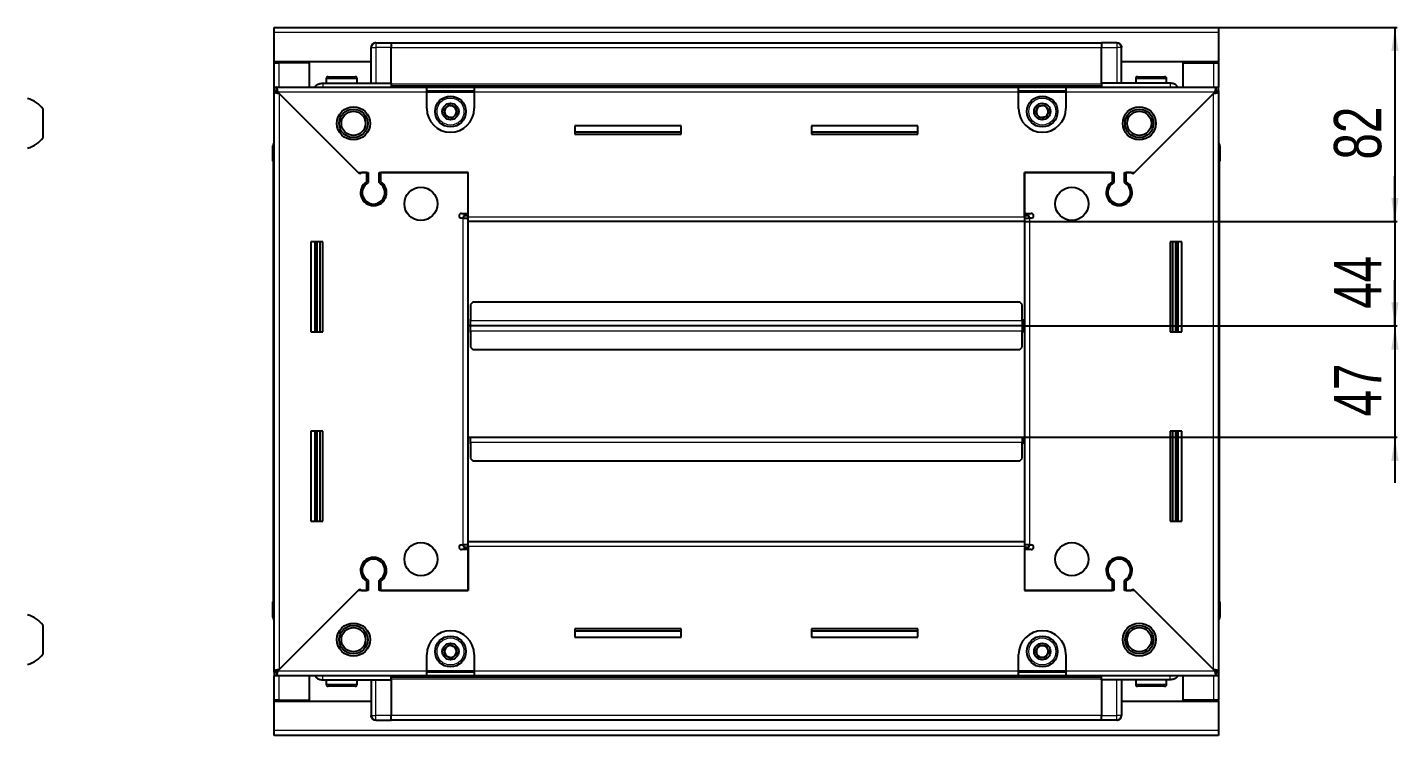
# Model space of a CAD drawing. Header units: millimetres. Extents: x 1021 to 4228, y -1189 to 1437.
# Drawn here: x 3648 to 4228, y 993 to 1292 of the extents above; entities that cross this region are included whole.
import ezdxf

# ---------------------------------------------------------------- set-up
doc = ezdxf.new("R2010")
doc.units = ezdxf.units.MM
doc.layers.add('FORMAT', color=7, linetype='Continuous')
doc.styles.add('SLDTEXTSTYLE0', font='TXT', dxfattribs={"width": 0.75})
doc.dimstyles.new('SLDDIMSTYLE0', dxfattribs={"dimtxt": 20, "dimasz": 10, "dimexe": 0, "dimexo": 0.0625, "dimgap": 5, "dimtad": 2, "dimdec": 1, "dimrnd": 1e-09, "dimzin": 12, "dimdsep": 46, "dimtxsty": 'SLDTEXTSTYLE0', "dimsah": 1, "dimcen": 0.09, "dimadec": 0, "dimazin": 3, "dimtfac": 1, "dimtofl": 0, "dimtmove": 0, "dimatfit": 3, "dimfxl": 0, "dimfrac": 2, "dimtolj": 1, "dimtzin": 12, "dimarcsym": 0})
doc.dimstyles.new('SLDDIMSTYLE1', dxfattribs={"dimtxt": 20, "dimasz": 10, "dimexe": 0, "dimexo": 0.0625, "dimgap": 5, "dimtad": 2, "dimdec": 1, "dimrnd": 1e-09, "dimzin": 12, "dimdsep": 46, "dimtxsty": 'SLDTEXTSTYLE0', "dimsah": 1, "dimcen": 0.09, "dimadec": 0, "dimazin": 3, "dimtfac": 1, "dimtmove": 0, "dimatfit": 0, "dimfxl": 0, "dimfrac": 2, "dimtolj": 1, "dimtzin": 12, "dimarcsym": 0})

# ---------------------------------------------------------------- blocks, each defined once
blk = doc.blocks.new('_D_5')
at = {"layer": 'FORMAT'}
for p, q in [((4151.73, 1292.16), (4227.22, 1292.16)), ((4226.22, 1292.16), (4226.22, 1210.16)), ((4069.73, 1210.16), (4227.22, 1210.16))]:
    blk.add_line(p, q, dxfattribs=at)
for points in [[(4226.22, 1292.16), (4224.68, 1282.16), (4227.76, 1282.16)], [(4226.22, 1210.16), (4227.76, 1220.16), (4224.68, 1220.16)]]:
    blk.add_solid(points, dxfattribs=at)
at = {"layer": 'FORMAT', "insert": (4200.44, 1236.39), "char_height": 20, "attachment_point": 1, "rotation": 90, "style": 'SLDTEXTSTYLE0'}
blk.add_mtext('82', dxfattribs=at)
blk = doc.blocks.new('_D_6')
at = {"layer": 'FORMAT'}
for p, q in [((4226.22, 1210.16), (4226.22, 1229.39)), ((4069.73, 1210.16), (4227.22, 1210.16)), ((4226.22, 1210.16), (4226.22, 1166.16)), ((4068.73, 1166.16), (4227.22, 1166.16)), ((4226.22, 1166.16), (4226.22, 1146.93))]:
    blk.add_line(p, q, dxfattribs=at)
for points in [[(4226.22, 1210.16), (4227.76, 1220.16), (4224.68, 1220.16)], [(4226.22, 1166.16), (4224.68, 1156.16), (4227.76, 1156.16)]]:
    blk.add_solid(points, dxfattribs=at)
at = {"layer": 'FORMAT', "insert": (4200.44, 1173.39), "char_height": 20, "attachment_point": 1, "rotation": 90, "style": 'SLDTEXTSTYLE0'}
blk.add_mtext('44', dxfattribs=at)
blk = doc.blocks.new('_D_7')
at = {"layer": 'FORMAT'}
for p, q in [((4226.22, 1166.16), (4226.22, 1185.39)), ((4068.73, 1166.16), (4227.22, 1166.16)), ((4226.22, 1166.16), (4226.22, 1119.16)), ((4068.73, 1119.16), (4227.22, 1119.16)), ((4226.22, 1119.16), (4226.22, 1099.93))]:
    blk.add_line(p, q, dxfattribs=at)
for points in [[(4226.22, 1166.16), (4227.76, 1176.16), (4224.68, 1176.16)], [(4226.22, 1119.16), (4224.68, 1109.16), (4227.76, 1109.16)]]:
    blk.add_solid(points, dxfattribs=at)
at = {"layer": 'FORMAT', "insert": (4200.44, 1127.89), "char_height": 20, "attachment_point": 1, "rotation": 90, "style": 'SLDTEXTSTYLE0'}
blk.add_mtext('47', dxfattribs=at)

msp = doc.modelspace()

# ---------------------------------------------------------------- linework, layer by layer
at = {"color": 7, "linetype": 'Continuous', "lineweight": 25}
for p, q in [((3752.72, 1292.16), (4151.72, 1292.16)), ((3752.72, 1290.06), (3752.72, 1292.16)), ((4151.72, 1292.16), (4151.72, 1290.06)), ((3752.72, 1277.66), (3752.72, 1290.06)), ((4151.72, 1290.06), (4151.72, 1277.66)), ((3793.72, 1268.66), (3793.72, 1283.66)), ((3794.39, 1285.16), (3794.39, 1285.16)), ((3795.72, 1285.66), (3802.22, 1285.66)), ((3795.72, 1285.66), (3802.22, 1285.66)), ((3802.22, 1285.66), (3802.22, 1285.66)), ((3802.22, 1285.66), (3802.22, 1285.66)), ((3802.22, 1285.66), (3802.22, 1283.66)), ((4102.22, 1285.51), (3802.22, 1285.51)), ((3802.22, 1268.66), (3802.22, 1283.66)), ((4102.22, 1285.66), (4102.22, 1285.66)), ((4108.72, 1285.66), (4102.22, 1285.66)), ((4108.72, 1285.66), (4102.22, 1285.66)), ((4102.22, 1285.66), (4102.22, 1283.66)), ((4102.22, 1268.66), (4102.22, 1283.66)), ((4110.72, 1283.66), (4110.72, 1283.66)), ((4110.72, 1268.66), (4110.72, 1283.66)), ((3793.72, 1277.66), (3752.72, 1277.66)), ((3752.72, 1277.16), (3752.72, 1277.66)), ((3752.72, 1266.91), (3752.72, 1277.16)), ((3752.72, 1277.16), (3754.82, 1277.16)), ((3754.22, 1277.16), (3754.22, 1277.66)), ((3767.72, 1277.16), (3754.82, 1277.16)), ((3767.72, 1266.91), (3767.72, 1277.16)), ((4151.72, 1277.66), (4110.72, 1277.66)), ((4136.72, 1266.91), (4136.72, 1277.16)), ((4136.72, 1277.16), (4149.62, 1277.16)), ((4149.62, 1277.16), (4151.72, 1277.16)), ((4150.22, 1277.16), (4150.22, 1277.66)), ((4151.72, 1277.16), (4151.72, 1277.66)), ((4151.72, 1277.16), (4151.72, 1266.91)), ((3773.22, 1268.66), (3802.22, 1268.66)), ((3774.72, 1270.56), (3774.72, 1268.66)), ((3775.52, 1271.36), (3786.92, 1271.36)), ((3787.72, 1268.66), (3787.72, 1270.56)), ((3802.22, 1268.66), (3802.22, 1268.16)), ((4131.22, 1268.66), (4102.22, 1268.66)), ((4102.22, 1268.66), (4102.22, 1268.16)), ((4116.72, 1270.56), (4116.72, 1268.66)), ((4117.52, 1271.36), (4128.92, 1271.36)), ((4129.72, 1268.66), (4129.72, 1270.56)), ((3752.72, 1265.41), (3752.72, 1266.91)), ((3752.72, 1266.91), (3753.72, 1266.91)), ((3752.72, 1264.91), (3752.72, 1265.41)), ((3752.72, 1265.41), (3753.72, 1265.41)), ((3752.72, 1020.41), (3752.72, 1264.91)), ((3754.22, 1264.91), (3752.72, 1264.91)), ((3753.72, 1265.41), (3753.72, 1266.91)), ((3753.72, 1266.91), (3817.22, 1266.91)), ((3754.32, 1264.81), (3788.22, 1230.91)), ((3788.92, 1230.21), (3754.82, 1264.31)), ((3802.22, 1267.51), (4102.22, 1267.51)), ((3817.22, 1264.81), (3817.22, 1266.91)), ((3817.22, 1266.91), (3837.22, 1266.91)), ((3817.22, 1265.41), (3837.22, 1265.41)), ((3817.22, 1257.91), (3817.22, 1264.81)), ((3837.22, 1266.91), (3837.22, 1264.81)), ((3837.22, 1266.91), (4067.22, 1266.91)), ((3837.22, 1264.81), (3837.22, 1257.91)), ((4067.22, 1264.81), (4067.22, 1266.91)), ((4067.22, 1266.91), (4087.22, 1266.91)), ((4067.22, 1265.41), (4087.22, 1265.41)), ((4067.22, 1257.91), (4067.22, 1264.81)), ((4087.22, 1266.91), (4150.72, 1266.91)), ((4087.22, 1266.91), (4087.22, 1264.81)), ((4087.22, 1264.81), (4087.22, 1257.91)), ((4149.62, 1264.31), (4115.52, 1230.21)), ((4116.22, 1230.91), (4150.12, 1264.81)), ((4150.22, 1264.91), (4151.72, 1264.91)), ((4150.72, 1265.41), (4150.72, 1266.91)), ((4150.72, 1266.91), (4151.72, 1266.91)), ((4150.72, 1265.41), (4151.72, 1265.41)), ((4151.72, 1265.41), (4151.72, 1266.91)), ((4151.72, 1265.41), (4151.72, 1264.91)), ((4151.72, 1264.91), (4151.72, 1020.41)), ((3655.08, 1245.66), (3655.08, 1257.66)), ((3924.72, 1250.66), (3879.72, 1250.66)), ((3879.72, 1250.66), (3879.72, 1247.16)), ((3924.72, 1247.91), (3879.72, 1247.91)), ((3879.72, 1247.16), (3924.72, 1247.16)), ((3924.72, 1247.16), (3924.72, 1250.66)), ((4024.72, 1250.66), (3979.72, 1250.66)), ((3979.72, 1250.66), (3979.72, 1247.16)), ((4024.72, 1247.91), (3979.72, 1247.91)), ((3979.72, 1247.16), (4024.72, 1247.16)), ((4024.72, 1247.16), (4024.72, 1250.66)), ((3752.22, 1242.16), (3752.22, 1235.66)), ((3752.22, 1235.66), (3752.22, 1242.16)), ((4151.72, 1243.49), (4151.72, 1243.49)), ((4152.22, 1242.16), (4152.22, 1235.66)), ((4152.22, 1235.66), (4152.22, 1242.16)), ((3752.22, 1235.66), (3752.22, 1235.66)), ((3752.72, 1235.66), (3752.22, 1235.66)), ((3752.37, 1235.66), (3752.37, 1049.66)), ((4151.72, 1235.66), (4152.22, 1235.66)), ((4152.07, 1049.66), (4152.07, 1235.66)), ((4152.22, 1235.66), (4152.22, 1235.66)), ((4152.22, 1235.66), (4152.22, 1235.66)), ((3788.22, 1230.91), (3792.42, 1230.91)), ((3789.62, 1230.91), (3788.92, 1230.21)), ((3791.72, 1230.91), (3789.62, 1230.91)), ((3791.72, 1230.91), (3791.72, 1227.02)), ((3792.42, 1230.91), (3792.42, 1226.63)), ((3797.02, 1230.91), (3834.72, 1230.91)), ((3797.02, 1226.63), (3797.02, 1230.91)), ((3797.72, 1227.02), (3797.72, 1230.91)), ((3834.72, 1230.91), (3797.72, 1230.91)), ((3834.72, 1212.26), (3834.72, 1230.91)), ((3834.72, 1213.66), (3834.72, 1230.91)), ((4069.72, 1230.91), (4107.42, 1230.91)), ((4069.72, 1212.26), (4069.72, 1230.91)), ((4069.72, 1230.91), (4069.72, 1213.66)), ((4106.72, 1230.91), (4069.72, 1230.91)), ((4106.72, 1230.91), (4106.72, 1227.02)), ((4107.42, 1230.91), (4107.42, 1226.63)), ((4112.02, 1230.91), (4116.22, 1230.91)), ((4112.02, 1226.63), (4112.02, 1230.91)), ((4114.82, 1230.91), (4112.72, 1230.91)), ((4112.72, 1227.02), (4112.72, 1230.91)), ((4115.52, 1230.21), (4114.82, 1230.91)), ((3792.72, 1218.05), (3792.72, 1217.29)), ((4111.72, 1218.05), (4111.72, 1217.29)), ((3831.87, 1213.66), (3834.72, 1213.66)), ((3832.62, 1211.66), (3831.87, 1211.66)), ((3832.62, 1211.66), (3834.72, 1211.66)), ((3834.72, 1212.66), (3832.72, 1212.66)), ((3832.72, 1212.66), (3832.72, 1211.66)), ((3834.72, 1210.16), (3834.72, 1212.26)), ((4069.72, 1213.66), (4072.57, 1213.66)), ((4071.72, 1212.66), (4069.72, 1212.66)), ((4069.72, 1212.26), (4069.72, 1210.16)), ((4069.72, 1211.66), (4071.82, 1211.66)), ((4071.72, 1211.66), (4071.72, 1212.66)), ((4072.57, 1211.66), (4071.82, 1211.66)), ((4069.72, 1210.16), (3834.72, 1210.16)), ((3834.72, 1075.16), (3834.72, 1210.16)), ((4069.72, 1210.16), (4069.72, 1075.16)), ((3773.22, 1201.66), (3768.22, 1201.66)), ((3768.22, 1201.66), (3768.22, 1163.66)), ((3770.37, 1163.66), (3770.37, 1201.66)), ((3772.16, 1163.66), (3772.16, 1201.66)), ((3772.19, 1163.66), (3772.19, 1201.66)), ((3773.22, 1163.66), (3773.22, 1201.66)), ((4131.22, 1201.66), (4131.22, 1163.66)), ((4136.22, 1201.66), (4131.22, 1201.66)), ((4132.24, 1201.66), (4132.24, 1163.66)), ((4132.27, 1201.66), (4132.27, 1163.66)), ((4134.07, 1201.66), (4134.07, 1163.66)), ((4136.22, 1163.66), (4136.22, 1201.66)), ((3836.72, 1176.16), (3835.72, 1175.16)), ((4067.72, 1176.16), (3836.72, 1176.16)), ((4068.72, 1175.16), (4067.72, 1176.16)), ((3835.72, 1175.16), (3835.72, 1168.26)), ((4068.72, 1168.26), (4068.72, 1175.16)), ((3835.47, 1166.16), (3834.72, 1166.16)), ((3835.72, 1169.01), (3835.47, 1169.01)), ((3835.47, 1169.01), (3835.47, 1166.16)), ((3835.47, 1166.16), (3835.47, 1163.31)), ((3835.72, 1166.16), (3835.72, 1168.26)), ((4068.72, 1166.16), (3835.72, 1166.16)), ((3835.72, 1164.06), (3835.72, 1166.16)), ((4068.97, 1169.01), (4068.72, 1169.01)), ((4068.72, 1168.26), (4068.72, 1166.16)), ((4068.72, 1166.16), (4068.72, 1164.06)), ((4068.97, 1166.16), (4068.97, 1169.01)), ((4069.72, 1166.16), (4068.97, 1166.16)), ((4068.97, 1163.31), (4068.97, 1166.16)), ((3768.22, 1163.66), (3773.22, 1163.66)), ((3835.47, 1163.31), (3835.72, 1163.31)), ((3835.72, 1164.06), (3835.72, 1157.16)), ((4068.72, 1157.16), (4068.72, 1164.06)), ((4068.72, 1163.31), (4068.97, 1163.31)), ((4131.22, 1163.66), (4136.22, 1163.66)), ((3835.72, 1157.16), (3836.72, 1156.16)), ((3836.72, 1156.16), (4067.72, 1156.16)), ((4067.72, 1156.16), (4068.72, 1157.16)), ((3773.22, 1121.66), (3768.22, 1121.66)), ((3768.22, 1121.66), (3768.22, 1083.66)), ((3770.37, 1083.66), (3770.37, 1121.66)), ((3772.16, 1083.66), (3772.16, 1121.66)), ((3772.19, 1083.66), (3772.19, 1121.66)), ((3773.22, 1083.66), (3773.22, 1121.66)), ((3834.72, 1119.16), (3835.47, 1119.16)), ((3835.47, 1119.16), (3835.47, 1116.31)), ((3835.72, 1119.16), (4068.72, 1119.16)), ((3835.72, 1117.06), (3835.72, 1119.16)), ((4068.72, 1119.16), (4068.72, 1117.06)), ((4068.97, 1116.31), (4068.97, 1119.16)), ((4068.97, 1119.16), (4069.72, 1119.16)), ((4131.22, 1121.66), (4131.22, 1083.66)), ((4136.22, 1121.66), (4131.22, 1121.66)), ((4132.24, 1121.66), (4132.24, 1083.66)), ((4132.27, 1121.66), (4132.27, 1083.66)), ((4134.07, 1121.66), (4134.07, 1083.66)), ((4136.22, 1083.66), (4136.22, 1121.66)), ((3835.47, 1116.31), (3835.72, 1116.31)), ((3835.72, 1117.06), (3835.72, 1110.16)), ((4068.72, 1110.16), (4068.72, 1117.06)), ((4068.72, 1116.31), (4068.97, 1116.31)), ((3835.72, 1110.16), (3836.72, 1109.16)), ((3836.72, 1109.16), (4067.72, 1109.16)), ((4067.72, 1109.16), (4068.72, 1110.16)), ((3768.22, 1083.66), (3773.22, 1083.66)), ((4131.22, 1083.66), (4136.22, 1083.66)), ((3831.87, 1073.66), (3832.62, 1073.66)), ((3834.72, 1071.66), (3831.87, 1071.66)), ((3834.72, 1073.66), (3832.62, 1073.66)), ((3832.72, 1073.66), (3832.72, 1072.66)), ((3832.72, 1072.66), (3834.72, 1072.66)), ((3834.72, 1073.06), (3834.72, 1075.16)), ((3834.72, 1075.16), (4069.72, 1075.16)), ((3834.72, 1073.06), (3834.72, 1054.41)), ((3834.72, 1054.41), (3834.72, 1071.66)), ((4069.72, 1075.16), (4069.72, 1073.06)), ((4071.82, 1073.66), (4069.72, 1073.66)), ((4069.72, 1073.06), (4069.72, 1054.41)), ((4069.72, 1072.66), (4071.72, 1072.66)), ((4069.72, 1071.66), (4069.72, 1054.41)), ((4072.57, 1071.66), (4069.72, 1071.66)), ((4071.72, 1072.66), (4071.72, 1073.66)), ((4071.82, 1073.66), (4072.57, 1073.66)), ((3792.72, 1068.04), (3792.72, 1067.28)), ((4111.72, 1068.04), (4111.72, 1067.28)), ((3788.22, 1054.41), (3754.32, 1020.51)), ((3754.82, 1021.01), (3788.92, 1055.11)), ((3792.42, 1054.41), (3788.22, 1054.41)), ((3788.92, 1055.11), (3789.62, 1054.41)), ((3789.62, 1054.41), (3791.72, 1054.41)), ((3791.72, 1058.3), (3791.72, 1054.41)), ((3792.42, 1058.7), (3792.42, 1054.41)), ((3797.02, 1054.41), (3797.02, 1058.7)), ((3834.72, 1054.41), (3797.02, 1054.41)), ((3797.72, 1054.41), (3797.72, 1058.3)), ((3797.72, 1054.41), (3834.72, 1054.41)), ((4107.42, 1054.41), (4069.72, 1054.41)), ((4069.72, 1054.41), (4106.72, 1054.41)), ((4106.72, 1058.3), (4106.72, 1054.41)), ((4107.42, 1058.7), (4107.42, 1054.41)), ((4112.02, 1054.41), (4112.02, 1058.7)), ((4116.22, 1054.41), (4112.02, 1054.41)), ((4112.72, 1054.41), (4112.72, 1058.3)), ((4112.72, 1054.41), (4114.82, 1054.41)), ((4114.82, 1054.41), (4115.52, 1055.11)), ((4115.52, 1055.11), (4149.62, 1021.01)), ((4150.12, 1020.51), (4116.22, 1054.41)), ((3752.22, 1049.66), (3752.22, 1049.66)), ((3752.22, 1043.16), (3752.22, 1049.66)), ((3752.22, 1049.66), (3752.22, 1049.66)), ((3752.22, 1049.66), (3752.22, 1043.16)), ((3752.72, 1049.66), (3752.22, 1049.66)), ((4151.72, 1049.66), (4152.22, 1049.66)), ((4152.22, 1049.66), (4152.22, 1049.66)), ((4152.22, 1043.16), (4152.22, 1049.66)), ((4152.22, 1049.66), (4152.22, 1043.16)), ((3655.08, 1027.66), (3655.08, 1039.66)), ((3752.72, 1041.84), (3752.72, 1041.84)), ((3924.72, 1038.16), (3879.72, 1038.16)), ((3879.72, 1038.16), (3879.72, 1034.66)), ((3879.72, 1037.41), (3924.72, 1037.41)), ((3924.72, 1034.66), (3924.72, 1038.16)), ((4024.72, 1038.16), (3979.72, 1038.16)), ((3979.72, 1038.16), (3979.72, 1034.66)), ((3979.72, 1037.41), (4024.72, 1037.41)), ((4024.72, 1034.66), (4024.72, 1038.16)), ((3879.72, 1034.66), (3924.72, 1034.66)), ((3979.72, 1034.66), (4024.72, 1034.66)), ((3817.22, 1020.51), (3817.22, 1027.41)), ((3837.22, 1027.41), (3837.22, 1020.51)), ((4067.22, 1020.51), (4067.22, 1027.41)), ((4087.22, 1027.41), (4087.22, 1020.51)), ((3752.72, 1019.91), (3752.72, 1020.41)), ((3754.22, 1020.41), (3752.72, 1020.41)), ((3752.72, 1019.91), (3752.72, 1018.41)), ((3753.72, 1019.91), (3752.72, 1019.91)), ((3753.72, 1019.91), (3753.72, 1018.41)), ((3817.22, 1018.41), (3817.22, 1020.51)), ((3837.22, 1019.91), (3817.22, 1019.91)), ((3837.22, 1020.51), (3837.22, 1018.41)), ((4067.22, 1018.41), (4067.22, 1020.51)), ((4087.22, 1019.91), (4067.22, 1019.91)), ((4087.22, 1020.51), (4087.22, 1018.41)), ((4150.22, 1020.41), (4151.72, 1020.41)), ((4150.72, 1019.91), (4150.72, 1018.41)), ((4151.72, 1019.91), (4150.72, 1019.91)), ((4151.72, 1020.41), (4151.72, 1019.91)), ((4151.72, 1019.91), (4151.72, 1018.41)), ((3752.72, 1008.16), (3752.72, 1018.41)), ((3753.72, 1018.41), (3752.72, 1018.41)), ((3817.22, 1018.41), (3753.72, 1018.41)), ((3767.72, 1008.16), (3767.72, 1018.41)), ((3773.22, 1016.66), (3802.22, 1016.66)), ((3774.72, 1016.66), (3774.72, 1014.76)), ((3779.29, 1013.96), (3775.52, 1013.96)), ((3786.92, 1013.96), (3779.29, 1013.96)), ((3787.72, 1014.76), (3787.72, 1016.66)), ((3793.72, 1016.66), (3793.72, 1001.66)), ((4102.22, 1017.81), (3802.22, 1017.81)), ((3802.22, 1016.66), (3802.22, 1017.16)), ((3802.22, 1016.66), (3802.22, 1001.66)), ((3837.22, 1018.41), (3817.22, 1018.41)), ((4067.22, 1018.41), (3837.22, 1018.41)), ((4087.22, 1018.41), (4067.22, 1018.41)), ((4150.72, 1018.41), (4087.22, 1018.41)), ((4102.22, 1016.66), (4102.22, 1017.16)), ((4131.22, 1016.66), (4102.22, 1016.66)), ((4102.22, 1016.66), (4102.22, 1001.66)), ((4110.72, 1016.66), (4110.72, 1001.66)), ((4116.72, 1016.66), (4116.72, 1014.76)), ((4124.51, 1013.96), (4117.52, 1013.96)), ((4128.92, 1013.96), (4124.51, 1013.96)), ((4129.72, 1014.76), (4129.72, 1016.66)), ((4136.72, 1008.16), (4136.72, 1018.41)), ((4151.72, 1018.41), (4150.72, 1018.41)), ((4151.72, 1018.41), (4151.72, 1008.16)), ((3754.82, 1008.16), (3752.72, 1008.16)), ((3752.72, 1007.66), (3752.72, 1008.16)), ((3754.22, 1007.66), (3754.22, 1008.16)), ((3754.82, 1008.16), (3767.72, 1008.16)), ((4149.62, 1008.16), (4136.72, 1008.16)), ((4151.72, 1008.16), (4149.62, 1008.16)), ((4150.22, 1007.66), (4150.22, 1008.16)), ((4151.72, 1007.66), (4151.72, 1008.16)), ((3752.72, 995.26), (3752.72, 1007.66)), ((3752.72, 1007.66), (3793.72, 1007.66)), ((4110.72, 1007.66), (4151.72, 1007.66)), ((4151.72, 1007.66), (4151.72, 995.26)), ((3793.72, 1001.66), (3793.72, 1001.66)), ((3795.72, 999.66), (3802.22, 999.66)), ((3795.72, 999.66), (3802.22, 999.66)), ((3802.22, 999.66), (3802.22, 1001.66)), ((3802.22, 999.81), (4102.22, 999.81)), ((3802.22, 999.66), (3802.22, 999.66)), ((4102.22, 999.66), (4102.22, 1001.66)), ((4108.72, 999.66), (4102.22, 999.66)), ((4102.22, 999.66), (4102.22, 999.66)), ((4102.22, 999.66), (4102.22, 999.66)), ((4108.72, 999.66), (4102.22, 999.66)), ((4110.04, 1000.16), (4110.04, 1000.16)), ((3752.72, 993.16), (3752.72, 995.26)), ((4151.72, 993.16), (3752.72, 993.16)), ((4151.72, 995.26), (4151.72, 993.16))]:
    msp.add_line(p, q, dxfattribs=at)
at = {"color": 8, "linetype": 'Continuous', "lineweight": 18}
for p, q in [((4151.72, 1290.06), (3752.72, 1290.06)), ((3793.72, 1283.66), (3795.72, 1283.66)), ((3795.72, 1285.66), (3795.72, 1283.66)), ((3795.72, 1283.66), (3795.72, 1268.66)), ((3802.22, 1283.66), (3795.72, 1283.66)), ((4102.22, 1283.51), (3802.22, 1283.51)), ((4102.22, 1283.66), (4108.72, 1283.66)), ((4108.72, 1285.66), (4108.72, 1283.66)), ((4108.72, 1283.66), (4108.72, 1268.66)), ((4110.72, 1283.66), (4108.72, 1283.66)), ((3754.82, 1277.16), (3754.82, 1277.66)), ((3754.82, 1266.91), (3754.82, 1277.16)), ((4149.62, 1277.66), (4149.62, 1277.16)), ((4149.62, 1277.16), (4149.62, 1266.91)), ((3774.72, 1270.56), (3787.72, 1270.56)), ((4116.72, 1270.56), (4129.72, 1270.56)), ((3817.22, 1264.81), (3754.32, 1264.81)), ((3754.82, 1264.31), (3754.82, 1021.01)), ((4102.22, 1268.16), (3802.22, 1268.16)), ((4102.22, 1266.93), (3802.22, 1266.93)), ((3817.22, 1264.81), (3837.22, 1264.81)), ((4067.22, 1264.81), (3837.22, 1264.81)), ((4067.22, 1264.81), (4087.22, 1264.81)), ((4150.12, 1264.81), (4087.22, 1264.81)), ((4149.62, 1021.01), (4149.62, 1264.31)), ((3752.72, 1242.16), (3752.22, 1242.16)), ((4151.72, 1242.16), (4152.22, 1242.16)), ((3832.62, 1073.66), (3832.62, 1211.66)), ((3834.72, 1212.26), (4069.72, 1212.26)), ((4071.82, 1211.66), (4071.82, 1073.66)), ((3769.72, 1201.66), (3769.72, 1163.66)), ((3770.95, 1201.66), (3770.95, 1163.66)), ((4133.48, 1163.66), (4133.48, 1201.66)), ((4134.72, 1163.66), (4134.72, 1201.66)), ((4068.72, 1168.26), (3835.72, 1168.26)), ((3835.72, 1164.06), (4068.72, 1164.06)), ((3769.72, 1121.66), (3769.72, 1083.66)), ((3770.95, 1121.66), (3770.95, 1083.66)), ((4133.48, 1083.66), (4133.48, 1121.66)), ((4134.72, 1083.66), (4134.72, 1121.66)), ((3835.72, 1117.06), (4068.72, 1117.06)), ((4069.72, 1073.06), (3834.72, 1073.06)), ((3752.72, 1043.16), (3752.22, 1043.16)), ((4151.72, 1043.16), (4152.22, 1043.16)), ((3754.32, 1020.51), (3817.22, 1020.51)), ((3837.22, 1020.51), (3817.22, 1020.51)), ((3837.22, 1020.51), (4067.22, 1020.51)), ((4087.22, 1020.51), (4067.22, 1020.51)), ((4087.22, 1020.51), (4150.12, 1020.51)), ((3754.82, 1008.16), (3754.82, 1018.41)), ((3779.02, 1014.76), (3774.72, 1014.76)), ((3787.72, 1014.76), (3779.02, 1014.76)), ((3795.72, 1001.66), (3795.72, 1016.66)), ((3802.22, 1018.4), (4102.22, 1018.4)), ((3802.22, 1017.16), (4102.22, 1017.16)), ((4108.72, 1001.66), (4108.72, 1016.66)), ((4124.69, 1014.76), (4116.72, 1014.76)), ((4129.72, 1014.76), (4124.69, 1014.76)), ((4149.62, 1018.41), (4149.62, 1008.16)), ((3754.82, 1007.66), (3754.82, 1008.16)), ((4149.62, 1008.16), (4149.62, 1007.66)), ((3793.72, 1001.66), (3795.72, 1001.66)), ((3802.22, 1001.66), (3795.72, 1001.66)), ((3795.72, 999.66), (3795.72, 1001.66)), ((3802.22, 1001.81), (4102.22, 1001.81)), ((4102.22, 1001.66), (4108.72, 1001.66)), ((4110.72, 1001.66), (4108.72, 1001.66)), ((4108.72, 999.66), (4108.72, 1001.66)), ((4151.72, 995.26), (3752.72, 995.26))]:
    msp.add_line(p, q, dxfattribs=at)
at = {"color": 7, "linetype": 'Continuous', "lineweight": 25, "flags": 128}
for points in [[(4110.57, 1284.42), (4110.68, 1284.05), (4110.72, 1283.66)], [(3793.86, 1000.91), (3793.76, 1001.27), (3793.72, 1001.66)]]:
    msp.add_lwpolyline(points, dxfattribs=at)
at = {"color": 7, "linetype": 'Continuous', "lineweight": 25}
for centre, radius in [((3827.22, 1256.66), 6.5), ((4077.22, 1256.66), 6.5), ((3786.22, 1251.66), 7), ((3786.22, 1251.66), 6.03), ((3827.22, 1256.66), 3.46), ((4077.22, 1256.66), 3.46), ((4118.22, 1251.66), 7), ((4118.22, 1251.66), 6.03), ((3786.22, 1251.66), 5.1), ((4118.22, 1251.66), 5.1), ((3814.72, 1217.66), 7), ((4089.72, 1217.66), 7), ((3814.72, 1067.66), 7), ((4089.72, 1067.66), 7), ((3786.22, 1033.66), 7), ((3786.22, 1033.66), 6.03), ((3786.22, 1033.66), 5.1), ((4118.22, 1033.66), 7), ((4118.22, 1033.66), 6.02), ((4118.22, 1033.66), 5.1), ((3827.22, 1028.66), 6.5), ((3827.22, 1028.66), 3.46), ((4077.22, 1028.66), 6.5), ((4077.22, 1028.66), 3.46)]:
    msp.add_circle(centre, radius, dxfattribs=at)
at = {"color": 8, "linetype": 'Continuous', "lineweight": 18}
for centre in [(3827.22, 1256.66), (4077.22, 1256.66), (3827.22, 1028.66), (4077.22, 1028.66)]:
    msp.add_circle(centre, 5.7, dxfattribs=at)
at = {"color": 7, "linetype": 'Continuous', "lineweight": 25}
for centre, radius, start, end in [((3795.72, 1283.66), 2, 90, 180), ((3795.72, 1283.66), 2, 131.40962, 180), ((3795.72, 1283.66), 2, 123.94202, 131.40962), ((3795.72, 1283.66), 2, 90, 108.58003), ((4108.72, 1283.66), 2, 0, 90), ((3775.52, 1270.56), 0.8, 90, 180), ((3786.92, 1270.56), 0.8, 0, 90), ((3793.52, 1268.86), 0.2, 270, 0), ((4110.92, 1268.86), 0.2, 180, 270), ((4117.52, 1270.56), 0.8, 90, 180), ((4128.92, 1270.56), 0.8, 0, 90), ((3645.46, 1250.64), 11.91, 36.1266, 75.29965), ((3827.22, 1257.91), 10, 180, 270), ((3827.22, 1256.66), 2.5, 134.01559, 194.01559), ((3827.22, 1256.66), 2.5, 74.01559, 134.01559), ((3827.22, 1257.91), 10, 270, 0), ((3827.22, 1256.66), 2.5, 14.01559, 74.01559), ((3827.22, 1256.66), 2.5, 314.01559, 14.01559), ((4077.22, 1257.91), 10, 180, 270), ((4077.22, 1256.66), 2.5, 160.11158, 220.11158), ((4077.22, 1256.66), 2.5, 100.11158, 160.11158), ((4077.22, 1256.66), 2.5, 40.11158, 100.11158), ((4077.22, 1257.91), 10, 270, 0), ((4077.22, 1256.66), 2.5, 340.11158, 40.11158), ((3827.22, 1256.66), 2.5, 194.01559, 254.01559), ((3827.22, 1256.66), 2.5, 254.01559, 314.01559), ((4077.22, 1256.66), 2.5, 220.11158, 280.11158), ((4077.22, 1256.66), 2.5, 280.11158, 340.11158), ((3645.46, 1252.69), 11.91, 284.70035, 323.8734), ((3754.22, 1242.16), 2, 138.59038, 180), ((4150.22, 1242.16), 2, 360, 41.40962), ((4150.22, 1242.16), 2, 0, 41.40962), ((3794.72, 1222.41), 5.5, 123.05573, 56.94427), ((3794.72, 1222.41), 4.8, 118.63099, 61.36901), ((4109.72, 1222.41), 5.5, 123.05573, 56.94427), ((4109.72, 1222.41), 4.8, 118.63099, 61.36901), ((3831.87, 1212.66), 1, 90, 270), ((4072.57, 1212.66), 1, 270, 90), ((3831.87, 1072.66), 1, 90, 270), ((4072.57, 1072.66), 1, 270, 90), ((3794.72, 1062.91), 5.5, 303.05573, 236.94427), ((3794.72, 1062.91), 4.8, 298.63099, 241.36901), ((4109.72, 1062.91), 5.5, 303.05573, 236.94427), ((4109.72, 1062.91), 4.8, 298.63099, 241.36901), ((3645.46, 1032.64), 11.91, 36.1266, 75.29965), ((3754.22, 1043.16), 2, 180, 199.56674), ((3754.22, 1043.16), 2, 180, 221.40962), ((4150.22, 1043.16), 2, 318.59038, 0), ((3754.22, 1043.16), 2, 213.78451, 221.40962), ((3827.22, 1027.41), 10, 90, 180), ((3827.22, 1027.41), 10, 0, 90), ((4077.22, 1027.41), 10, 90, 180), ((4077.22, 1027.41), 10, 0, 90), ((3827.22, 1028.66), 2.5, 67.47401, 127.47401), ((4077.22, 1028.66), 2.5, 87.04236, 147.04236), ((4077.22, 1028.66), 2.5, 27.04236, 87.04236), ((3645.46, 1034.69), 11.91, 284.70035, 323.8734), ((3827.22, 1028.66), 2.5, 127.47401, 187.47401), ((3827.22, 1028.66), 2.5, 187.47401, 247.47401), ((3827.22, 1028.66), 2.5, 247.47401, 307.47401), ((3827.22, 1028.66), 2.5, 7.47401, 67.47401), ((3827.22, 1028.66), 2.5, 307.47401, 7.47401), ((4077.22, 1028.66), 2.5, 147.04236, 207.04236), ((4077.22, 1028.66), 2.5, 207.04236, 267.04236), ((4077.22, 1028.66), 2.5, 267.04236, 327.04236), ((4077.22, 1028.66), 2.5, 327.04236, 27.04236), ((3775.52, 1014.76), 0.8, 180, 270), ((3786.92, 1014.76), 0.8, 270, 360), ((3793.52, 1016.46), 0.2, 0, 90), ((4110.92, 1016.46), 0.2, 90, 180), ((4117.52, 1014.76), 0.8, 180, 270), ((4128.92, 1014.76), 0.8, 270, 360), ((3795.72, 1001.66), 2, 180, 270), ((4108.72, 1001.66), 2, 270, 0), ((4108.72, 1001.66), 2, 270, 288.58003), ((4108.72, 1001.66), 2, 303.94202, 311.40962)]:
    msp.add_arc(centre, radius, start, end, dxfattribs=at)
for points, knots in [([(3770, 1266.91), (3770.12, 1267.11), (3770.51, 1267.76), (3771.66, 1268.47), (3772.7, 1268.6), (3773.22, 1268.66)], [0, 0, 0, 0, 0.18225, 0.591125, 1, 1, 1, 1]), ([(3802.22, 1268.66), (3802.22, 1268.63), (3802.22, 1268.55), (3802.22, 1267.93), (3802.22, 1267.37), (3802.22, 1267), (3802.22, 1266.99)], [0, 0, 0, 0, 0.330266, 0.660532, 0.990799, 1, 1, 1, 1]), ([(4102.22, 1268.66), (4102.22, 1268.63), (4102.22, 1268.55), (4102.22, 1267.93), (4102.22, 1267.37), (4102.22, 1267), (4102.22, 1266.99)], [0, 0, 0, 0, 0.3302662, 0.6605324, 0.9907986, 1, 1, 1, 1]), ([(4134.43, 1266.91), (4134.31, 1267.11), (4133.92, 1267.76), (4132.77, 1268.47), (4131.73, 1268.6), (4131.22, 1268.66)], [0, 0, 0, 0, 0.18225, 0.591125, 1, 1, 1, 1]), ([(3752.72, 1264.91), (3752.74, 1264.87), (3752.8, 1264.78), (3753.19, 1264.64), (3753.75, 1264.51), (3754.33, 1264.4), (3754.69, 1264.34), (3754.82, 1264.31)], [0, 0, 0, 0, 0.2302553, 0.4485219, 0.6667858, 0.8850496, 1, 1, 1, 1]), ([(3754.32, 1264.81), (3754.27, 1265.07), (3754.18, 1265.56), (3754.05, 1266.2), (3753.92, 1266.67), (3753.81, 1266.89), (3753.74, 1266.91), (3753.72, 1266.91)], [0, 0, 0, 0, 0.230255, 0.448522, 0.666786, 0.88505, 1, 1, 1, 1]), ([(4149.62, 1264.31), (4149.87, 1264.36), (4150.36, 1264.45), (4151.01, 1264.58), (4151.47, 1264.71), (4151.69, 1264.82), (4151.71, 1264.89), (4151.72, 1264.91)], [0, 0, 0, 0, 0.230255, 0.448522, 0.666786, 0.88505, 1, 1, 1, 1]), ([(4150.72, 1266.91), (4150.67, 1266.89), (4150.58, 1266.84), (4150.45, 1266.44), (4150.32, 1265.88), (4150.21, 1265.3), (4150.14, 1264.94), (4150.12, 1264.81)], [0, 0, 0, 0, 0.230255, 0.448522, 0.666786, 0.88505, 1, 1, 1, 1]), ([(3824.44, 1257.46), (3824.81, 1257.82), (3825.51, 1258.49), (3826.2, 1259.15), (3826.52, 1259.46)], [0, 0, 0, 0, 0.534686, 1, 1, 1, 1]), ([(3825.14, 1254.66), (3825.06, 1254.99), (3824.86, 1255.79), (3824.62, 1256.76), (3824.47, 1257.34), (3824.44, 1257.46)], [0, 0, 0, 0, 0.362901, 0.866875, 1, 1, 1, 1]), ([(3826.52, 1259.46), (3827.01, 1259.32), (3827.94, 1259.06), (3828.86, 1258.79), (3829.29, 1258.67)], [0, 0, 0, 0, 0.534686, 1, 1, 1, 1]), ([(3829.29, 1258.67), (3829.32, 1258.55), (3829.47, 1257.97), (3829.71, 1257), (3829.91, 1256.2), (3829.99, 1255.87)], [0, 0, 0, 0, 0.133125, 0.637099, 1, 1, 1, 1]), ([(4074.37, 1256.16), (4074.42, 1256.27), (4074.62, 1256.84), (4074.96, 1257.77), (4075.24, 1258.55), (4075.36, 1258.87)], [0, 0, 0, 0, 0.133125, 0.637099, 1, 1, 1, 1]), ([(4075.36, 1258.87), (4075.86, 1258.96), (4076.81, 1259.13), (4077.76, 1259.3), (4078.2, 1259.38)], [0, 0, 0, 0, 0.534686, 1, 1, 1, 1]), ([(4078.2, 1259.38), (4078.53, 1258.98), (4079.15, 1258.25), (4079.77, 1257.51), (4080.06, 1257.17)], [0, 0, 0, 0, 0.5346859, 1, 1, 1, 1]), ([(4080.06, 1257.17), (4079.94, 1256.85), (4079.66, 1256.07), (4079.32, 1255.14), (4079.12, 1254.57), (4079.08, 1254.46)], [0, 0, 0, 0, 0.362901, 0.866875, 1, 1, 1, 1]), ([(3827.92, 1253.86), (3827.42, 1254.01), (3826.49, 1254.27), (3825.57, 1254.54), (3825.14, 1254.66)], [0, 0, 0, 0, 0.534686, 1, 1, 1, 1]), ([(3829.99, 1255.87), (3829.62, 1255.51), (3828.93, 1254.84), (3828.24, 1254.17), (3827.92, 1253.86)], [0, 0, 0, 0, 0.534686, 1, 1, 1, 1]), ([(4076.23, 1253.95), (4075.9, 1254.34), (4075.28, 1255.08), (4074.66, 1255.82), (4074.37, 1256.16)], [0, 0, 0, 0, 0.534686, 1, 1, 1, 1]), ([(4079.08, 1254.46), (4078.57, 1254.37), (4077.62, 1254.2), (4076.67, 1254.03), (4076.23, 1253.95)], [0, 0, 0, 0, 0.534686, 1, 1, 1, 1]), ([(3824.55, 1029.77), (3824.65, 1029.85), (3825.12, 1030.21), (3825.91, 1030.82), (3826.57, 1031.32), (3826.84, 1031.53)], [0, 0, 0, 0, 0.1331247, 0.6370994, 1, 1, 1, 1]), ([(3826.84, 1031.53), (3827.32, 1031.33), (3828.21, 1030.96), (3829.1, 1030.59), (3829.51, 1030.42)], [0, 0, 0, 0, 0.534686, 1, 1, 1, 1]), ([(4074.33, 1028.81), (4074.61, 1029.25), (4075.14, 1030.06), (4075.66, 1030.86), (4075.9, 1031.24)], [0, 0, 0, 0, 0.534686, 1, 1, 1, 1]), ([(4075.9, 1031.24), (4076.03, 1031.23), (4076.63, 1031.2), (4077.62, 1031.15), (4078.44, 1031.1), (4078.79, 1031.09)], [0, 0, 0, 0, 0.133125, 0.637099, 1, 1, 1, 1]), ([(3824.93, 1026.91), (3824.86, 1027.42), (3824.73, 1028.38), (3824.61, 1029.33), (3824.55, 1029.77)], [0, 0, 0, 0, 0.534686, 1, 1, 1, 1]), ([(3827.59, 1025.8), (3827.12, 1026), (3826.22, 1026.37), (3825.34, 1026.74), (3824.93, 1026.91)], [0, 0, 0, 0, 0.534686, 1, 1, 1, 1]), ([(3829.88, 1027.56), (3829.61, 1027.35), (3828.96, 1026.85), (3828.17, 1026.24), (3827.69, 1025.88), (3827.59, 1025.8)], [0, 0, 0, 0, 0.362901, 0.866875, 1, 1, 1, 1]), ([(3829.51, 1030.42), (3829.57, 1029.91), (3829.7, 1028.95), (3829.83, 1028), (3829.88, 1027.56)], [0, 0, 0, 0, 0.534686, 1, 1, 1, 1]), ([(4075.65, 1026.24), (4075.41, 1026.7), (4074.97, 1027.56), (4074.54, 1028.42), (4074.33, 1028.81)], [0, 0, 0, 0, 0.534686, 1, 1, 1, 1]), ([(4078.53, 1026.09), (4078.19, 1026.11), (4077.36, 1026.15), (4076.37, 1026.2), (4075.77, 1026.24), (4075.65, 1026.24)], [0, 0, 0, 0, 0.362901, 0.866875, 1, 1, 1, 1]), ([(4080.1, 1028.52), (4079.82, 1028.08), (4079.29, 1027.27), (4078.77, 1026.47), (4078.53, 1026.09)], [0, 0, 0, 0, 0.534686, 1, 1, 1, 1]), ([(4078.79, 1031.09), (4079.02, 1030.63), (4079.46, 1029.77), (4079.9, 1028.91), (4080.1, 1028.52)], [0, 0, 0, 0, 0.534686, 1, 1, 1, 1]), ([(3754.82, 1021.01), (3754.56, 1020.97), (3754.07, 1020.88), (3753.43, 1020.74), (3752.96, 1020.61), (3752.74, 1020.5), (3752.72, 1020.44), (3752.72, 1020.41)], [0, 0, 0, 0, 0.2302553, 0.4485219, 0.6667858, 0.8850496, 1, 1, 1, 1]), ([(3753.72, 1018.41), (3753.76, 1018.44), (3753.85, 1018.49), (3753.99, 1018.89), (3754.12, 1019.44), (3754.23, 1020.02), (3754.29, 1020.39), (3754.32, 1020.51)], [0, 0, 0, 0, 0.2302553, 0.4485219, 0.6667858, 0.8850496, 1, 1, 1, 1]), ([(4151.72, 1020.41), (4151.69, 1020.46), (4151.64, 1020.55), (4151.24, 1020.68), (4150.69, 1020.81), (4150.11, 1020.92), (4149.74, 1020.99), (4149.62, 1021.01)], [0, 0, 0, 0, 0.230255, 0.448522, 0.666786, 0.88505, 1, 1, 1, 1]), ([(4150.12, 1020.51), (4150.16, 1020.26), (4150.25, 1019.77), (4150.39, 1019.13), (4150.52, 1018.66), (4150.63, 1018.44), (4150.69, 1018.42), (4150.72, 1018.41)], [0, 0, 0, 0, 0.230255, 0.448522, 0.666786, 0.88505, 1, 1, 1, 1]), ([(3770, 1018.41), (3770.12, 1018.21), (3770.51, 1017.57), (3771.66, 1016.86), (3772.7, 1016.73), (3773.22, 1016.66)], [0, 0, 0, 0, 0.1822499, 0.5911249, 1, 1, 1, 1]), ([(3802.22, 1016.66), (3802.22, 1016.7), (3802.22, 1016.78), (3802.22, 1017.4), (3802.22, 1017.96), (3802.22, 1018.33), (3802.22, 1018.34)], [0, 0, 0, 0, 0.330266, 0.660532, 0.990799, 1, 1, 1, 1]), ([(4102.22, 1016.66), (4102.22, 1016.7), (4102.22, 1016.78), (4102.22, 1017.39), (4102.22, 1017.97), (4102.22, 1018.37), (4102.22, 1018.4)], [0, 0, 0, 0, 0.324279, 0.648558, 0.972836, 1, 1, 1, 1]), ([(4134.43, 1018.41), (4134.31, 1018.21), (4133.92, 1017.57), (4132.77, 1016.86), (4131.73, 1016.73), (4131.22, 1016.66)], [0, 0, 0, 0, 0.18225, 0.591125, 1, 1, 1, 1])]:
    msp.add_open_spline(points, degree=3, knots=knots, dxfattribs=at)
at = {"color": 8, "linetype": 'Continuous', "lineweight": 18}
for points, knots in [([(3773.22, 1268.66), (3773.22, 1268.62), (3773.22, 1268.54), (3773.22, 1268.11), (3773.22, 1267.65), (3773.22, 1267.24), (3773.22, 1266.97), (3773.22, 1266.91)], [0, 0, 0, 0, 0.359753, 0.553414, 0.751185, 0.948956, 1, 1, 1, 1]), ([(4131.22, 1268.66), (4131.22, 1268.62), (4131.22, 1268.54), (4131.22, 1268.11), (4131.22, 1267.65), (4131.22, 1267.24), (4131.22, 1266.97), (4131.22, 1266.91)], [0, 0, 0, 0, 0.359753, 0.553414, 0.751185, 0.948956, 1, 1, 1, 1]), ([(3773.22, 1016.66), (3773.22, 1016.71), (3773.22, 1016.78), (3773.22, 1017.22), (3773.22, 1017.67), (3773.22, 1018.09), (3773.22, 1018.36), (3773.22, 1018.41)], [0, 0, 0, 0, 0.359753, 0.553414, 0.751185, 0.948956, 1, 1, 1, 1]), ([(4131.22, 1016.66), (4131.22, 1016.71), (4131.22, 1016.78), (4131.22, 1017.22), (4131.22, 1017.67), (4131.22, 1018.09), (4131.22, 1018.36), (4131.22, 1018.41)], [0, 0, 0, 0, 0.3597529, 0.5534142, 0.7511852, 0.9489563, 1, 1, 1, 1])]:
    msp.add_open_spline(points, degree=3, knots=knots, dxfattribs=at)
at = {"color": 7, "linetype": 'Continuous', "lineweight": 25}
for points in [[(3754.32, 1264.81), (3754.27, 1264.89), (3754.17, 1265.05), (3754.02, 1265.25), (3753.87, 1265.39), (3753.77, 1265.41), (3753.72, 1265.41)], [(3754.22, 1264.91), (3754.23, 1264.86), (3754.24, 1264.76), (3754.38, 1264.61), (3754.58, 1264.46), (3754.74, 1264.36), (3754.82, 1264.31)], [(4149.62, 1264.31), (4149.7, 1264.36), (4149.85, 1264.46), (4150.05, 1264.61), (4150.19, 1264.76), (4150.21, 1264.86), (4150.22, 1264.91)], [(4150.72, 1265.41), (4150.67, 1265.41), (4150.57, 1265.39), (4150.42, 1265.25), (4150.27, 1265.05), (4150.17, 1264.89), (4150.12, 1264.81)], [(3753.72, 1019.91), (3753.77, 1019.92), (3753.87, 1019.94), (3754.02, 1020.08), (3754.17, 1020.28), (3754.27, 1020.44), (3754.32, 1020.51)], [(3754.82, 1021.01), (3754.74, 1020.96), (3754.58, 1020.86), (3754.38, 1020.71), (3754.24, 1020.56), (3754.23, 1020.46), (3754.22, 1020.41)], [(4150.22, 1020.41), (4150.21, 1020.46), (4150.19, 1020.56), (4150.05, 1020.71), (4149.85, 1020.86), (4149.7, 1020.96), (4149.62, 1021.01)], [(4150.12, 1020.51), (4150.17, 1020.44), (4150.27, 1020.28), (4150.42, 1020.08), (4150.57, 1019.94), (4150.67, 1019.92), (4150.72, 1019.91)]]:
    msp.add_open_spline(points, degree=3, dxfattribs=at)

# ---------------------------------------------------------------- dimensions: what is measured, and where the dimension line sits
at = {"layer": 'FORMAT'}
for base, p1, p2, dimstyle, picture, middle in [((4226.22, 1210.16), (4151.72, 1292.16), (4069.72, 1210.16), 'SLDDIMSTYLE0', '_D_5', (4226.22, 1251.16)), ((4226.22, 1166.16), (4069.72, 1210.16), (4068.72, 1166.16), 'SLDDIMSTYLE1', '_D_6', (4226.22, 1188.16)), ((4226.22, 1119.16), (4068.72, 1166.16), (4068.72, 1119.16), 'SLDDIMSTYLE1', '_D_7', (4226.22, 1142.66))]:
    dim = msp.add_linear_dim(base=base, p1=p1, p2=p2, angle=90, dimstyle=dimstyle, dxfattribs=at)
    dim.commit()
    dim.dimension.update_dxf_attribs({"geometry": picture, "text_midpoint": middle, "dimtype": 160})

doc.saveas('drawing.dxf')
